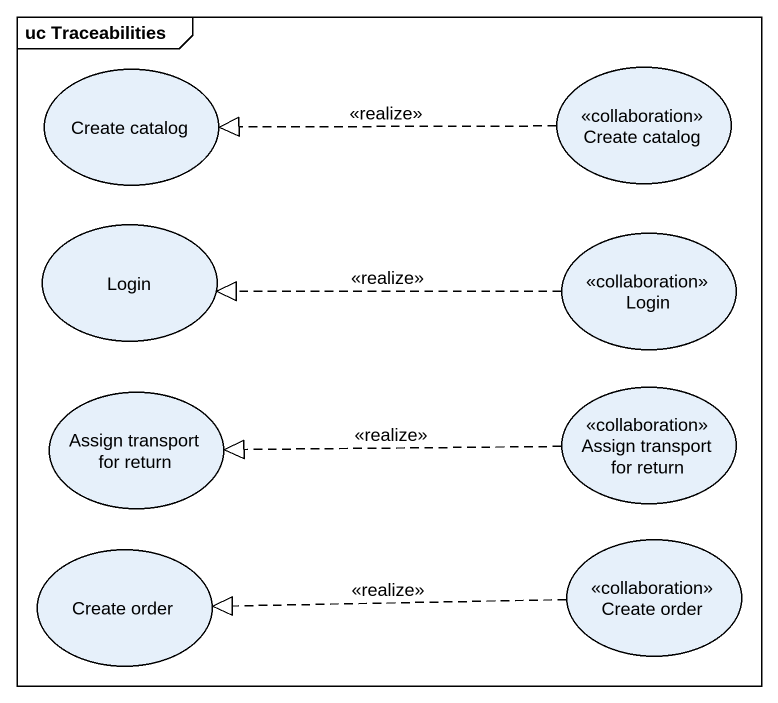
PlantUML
@startuml
mainframe uc Traceabilities
usecase "Create catalog" as Create_catalog
usecase "Create catalog" as Create_catalog_2 <<collaboration>>
usecase Login
usecase "Login" as Login_2 <<collaboration>>
usecase "Assign transport for return" as Assign_transport_for_return
usecase "Assign transport for return" as Assign_transport_for_return_2 <<collaboration>>
usecase "Create order" as Create_order
usecase "Create order" as Create_order_2 <<collaboration>>
Create_catalog_2 .left.|> Create_catalog : <<realize>>
Login_2 .left.|> Login : <<realize>>
Assign_transport_for_return_2 .left.|> Assign_transport_for_return : <<realize>>
Create_order_2 .left.|> Create_order : <<realize>>
@enduml
